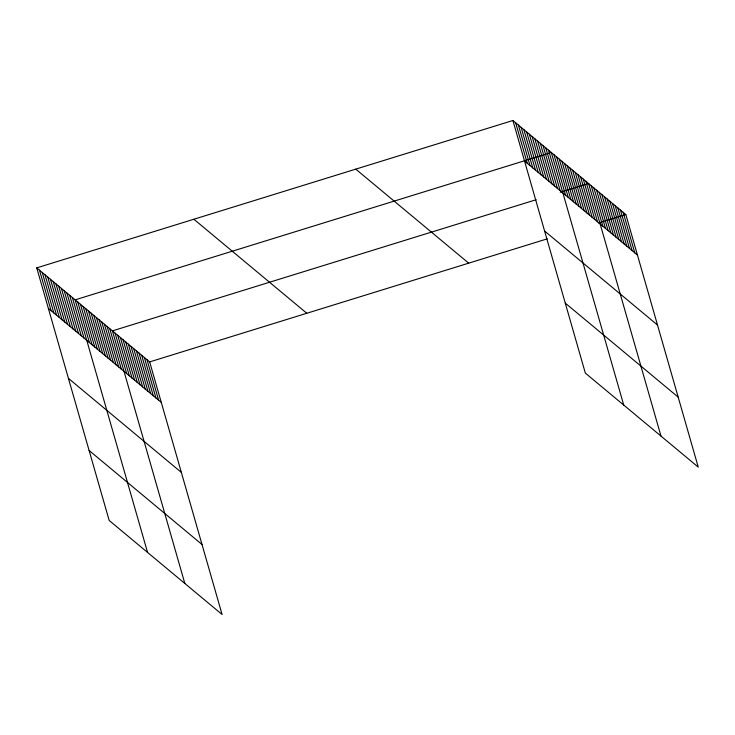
<?xml version="1.0" encoding="UTF-8"?>
<svg xmlns="http://www.w3.org/2000/svg" width="735" height="735" viewBox="0 0 735 735"><rect width="100%" height="100%" fill="white"/><g stroke="black" fill="none" stroke-linecap="round" stroke-linejoin="round"><path stroke-width="1.1" d="M36.75 267.88L149.664 361.914L222.089 614.497L109.175 520.463L36.75 267.88L512.911 120.503L625.825 214.537L698.25 467.12L585.336 373.086L512.911 120.503M536.183 199.718L112.4 330.879L184.834 583.461M560.281 192.258L588.56 183.502L660.986 436.085M149.664 361.914L547.253 238.847M598.584 222.962L625.825 214.537M524.524 161.011L637.438 255.036M544.589 230.992L657.503 325.026M565.27 303.105L678.184 397.13M355.777 169.142L468.691 263.167M193.884 219.25L306.798 313.275M48.363 308.388L161.277 402.412M68.428 378.369L181.352 472.403M89.11 450.481L202.024 544.506M623.161 212.314L634.774 252.822M620.496 210.1L632.109 250.607M617.841 207.886L629.454 248.393M615.177 205.671L626.79 246.17M612.512 203.457L624.125 243.956M609.857 201.234L621.47 241.742M607.193 199.02L618.806 239.527M604.528 196.805L616.141 237.304M601.864 194.591L613.486 235.09M599.209 192.368L610.822 232.876M596.544 190.154L608.157 230.661M593.88 187.939L605.502 228.438M591.225 185.725L602.838 226.224M585.896 181.288L597.509 221.795M583.241 179.074L594.854 219.572M580.576 176.859L592.189 217.358M577.912 174.636L589.525 215.144M575.257 172.422L586.87 212.929M572.593 170.208L584.206 210.706M569.928 167.993L581.541 208.492M567.264 165.77L578.886 206.278M564.609 163.556L576.222 204.064M561.944 161.342L573.557 201.84M559.28 159.127L570.893 199.626M556.625 156.904L568.238 197.412M553.96 154.69L565.573 195.198M623.73 405.058L551.296 152.476L75.145 299.852L147.57 552.435M548.558 150.188L560.171 190.696M545.811 147.91L557.424 188.408M543.073 145.622L554.686 186.13M540.326 143.343L551.939 183.842M537.588 141.056L549.201 181.563M534.841 138.777L546.463 179.276M532.103 136.489L543.716 176.997M529.356 134.202L540.978 174.709M526.618 131.923L538.231 172.422M523.88 129.636L535.493 170.143M521.133 127.357L532.746 167.856M518.395 125.069L530.009 165.577M515.648 122.791L527.261 163.289M147 359.691L158.622 400.198M144.345 357.476L155.958 397.984M141.68 355.262L153.293 395.77M139.016 353.048L150.629 393.547M136.361 350.825L147.974 391.332M133.697 348.611L145.309 389.118M131.032 346.396L142.645 386.904M128.377 344.182L139.99 384.681M125.713 341.968L137.326 382.466M123.048 339.745L134.661 380.252M120.384 337.53L132.006 378.038M117.729 335.316L129.342 375.815M115.064 333.102L126.677 373.6M109.745 328.664L121.358 369.172M107.08 326.45L118.693 366.949M104.416 324.236L116.029 364.735M101.761 322.013L113.374 362.52M99.096 319.798L110.709 360.306M96.432 317.584L108.045 358.083M93.777 315.37L105.39 355.869M91.112 313.147L102.725 353.654M88.448 310.933L100.061 351.44M85.784 308.718L97.406 349.217M83.129 306.504L94.742 347.003M80.464 304.281L92.077 344.788M77.8 302.067L89.413 342.574M72.397 297.565L84.01 338.072M69.66 295.286L81.273 335.785M66.913 292.999L78.526 333.506M64.175 290.72L75.788 331.219M61.428 288.432L73.041 328.94M58.69 286.154L70.303 326.652M55.943 283.866L67.556 324.374M53.205 281.579L64.818 322.086M50.458 279.3L62.071 319.798M47.72 277.012L59.333 317.52M44.973 274.734L56.595 315.232M42.235 272.446L53.848 312.954M39.488 270.168L51.11 310.666"/></g></svg>
